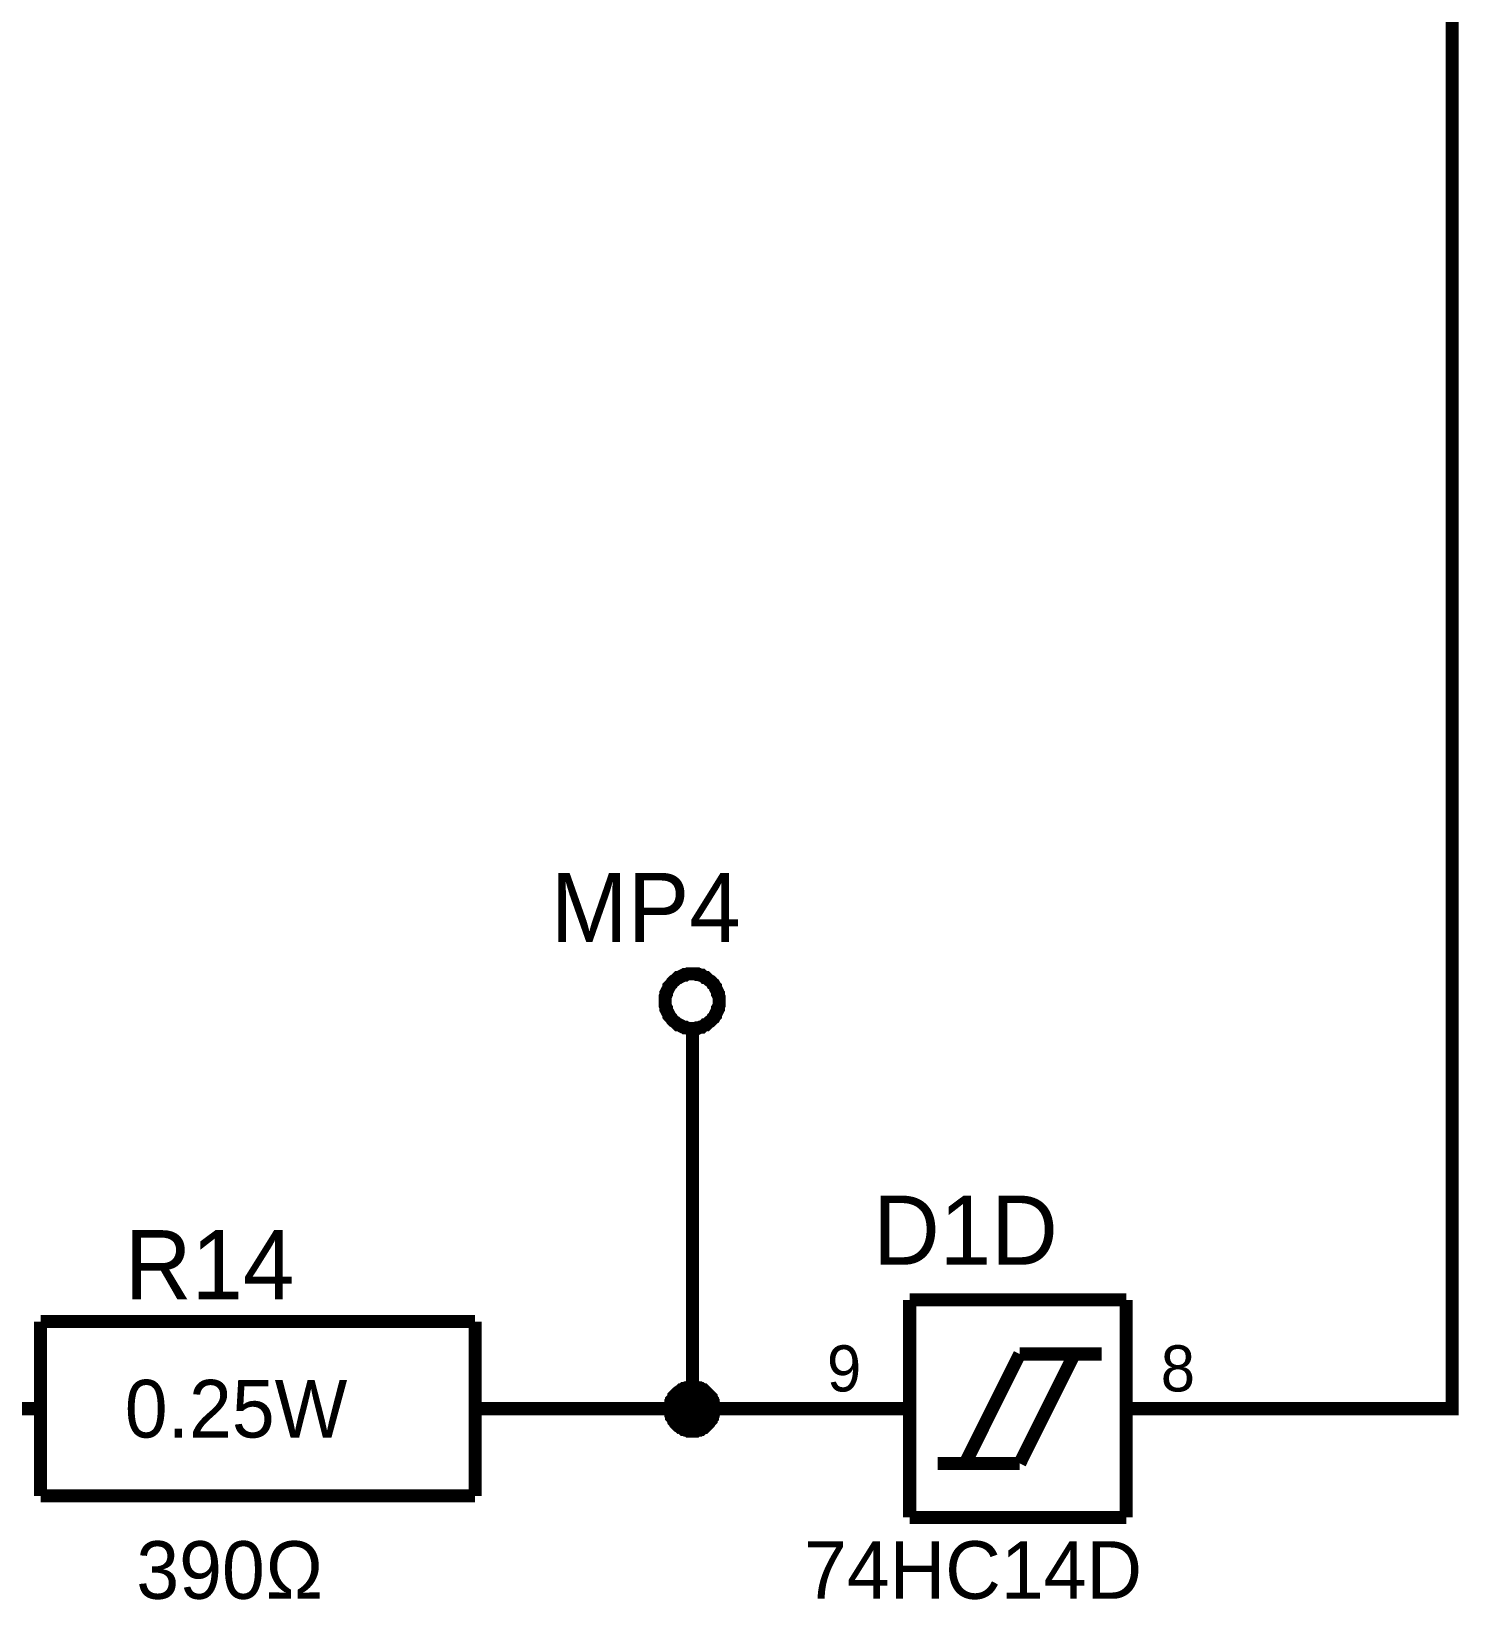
# Model space of a CAD drawing. Header units: millimetres. Extents: x 0 to 420, y 0 to 297.
# Drawn here: x 184.81 to 217.65, y 73.11 to 109.17 of the extents above; entities that cross this region are included whole.
import ezdxf

# ---------------------------------------------------------------- set-up
doc = ezdxf.new("R2010")
doc.units = ezdxf.units.MM
doc.layers.add('Sheet', color=255, linetype='Continuous')

msp = doc.modelspace()

# ---------------------------------------------------------------- linework, layer by layer
at = {"layer": 'Sheet'}
for points, const_width in [([(212.499, 77.496), (217.498, 77.496), (217.498, 177.495)], 0.3), ([(199.391, 86.868), (199.391, 86.901), (199.391, 86.934), (199.391, 86.967), (199.407, 87), (199.407, 87.033), (199.424, 87.05), (199.424, 87.083), (199.44, 87.116), (199.457, 87.133), (199.474, 87.166), (199.474, 87.199), (199.49, 87.216), (199.523, 87.249), (199.54, 87.265), (199.556, 87.298), (199.573, 87.315), (199.589, 87.332), (199.622, 87.348), (199.639, 87.365), (199.672, 87.398), (199.689, 87.414), (199.722, 87.414), (199.755, 87.431), (199.771, 87.447), (199.805, 87.464), (199.838, 87.464), (199.854, 87.481), (199.887, 87.481), (199.92, 87.497), (199.953, 87.497), (199.987, 87.497), (200.02, 87.497)], 0.3), ([(200.02, 87.497), (199.987, 87.497), (199.953, 87.497), (199.92, 87.497), (199.887, 87.481), (199.854, 87.481), (199.838, 87.464), (199.805, 87.464), (199.771, 87.447), (199.755, 87.431), (199.722, 87.414), (199.689, 87.414), (199.672, 87.398), (199.639, 87.365), (199.622, 87.348), (199.589, 87.332), (199.573, 87.315), (199.556, 87.298), (199.54, 87.265), (199.523, 87.249), (199.49, 87.216), (199.474, 87.199), (199.474, 87.166), (199.457, 87.133), (199.44, 87.116), (199.424, 87.083), (199.424, 87.05), (199.407, 87.033), (199.407, 87), (199.391, 86.967), (199.391, 86.934), (199.391, 86.901), (199.391, 86.868)], 0.3), ([(200.02, 87.497), (200.053, 87.497), (200.086, 87.497), (200.119, 87.497), (200.136, 87.481), (200.169, 87.481), (200.202, 87.464), (200.235, 87.464), (200.251, 87.447), (200.285, 87.431), (200.301, 87.414), (200.334, 87.414), (200.351, 87.398), (200.384, 87.365), (200.4, 87.348), (200.433, 87.332), (200.45, 87.315), (200.467, 87.298), (200.483, 87.265), (200.516, 87.249), (200.533, 87.216), (200.549, 87.199), (200.549, 87.166), (200.566, 87.133), (200.582, 87.116), (200.599, 87.083), (200.599, 87.05), (200.616, 87.033), (200.616, 87), (200.632, 86.967), (200.632, 86.934), (200.632, 86.901), (200.632, 86.868)], 0.3), ([(200.632, 86.868), (200.632, 86.901), (200.632, 86.934), (200.632, 86.967), (200.616, 87), (200.616, 87.033), (200.599, 87.05), (200.599, 87.083), (200.582, 87.116), (200.566, 87.133), (200.549, 87.166), (200.549, 87.199), (200.533, 87.216), (200.516, 87.249), (200.483, 87.265), (200.467, 87.298), (200.45, 87.315), (200.433, 87.332), (200.4, 87.348), (200.384, 87.365), (200.351, 87.398), (200.334, 87.414), (200.301, 87.414), (200.285, 87.431), (200.251, 87.447), (200.235, 87.464), (200.202, 87.464), (200.169, 87.481), (200.136, 87.481), (200.119, 87.497), (200.086, 87.497), (200.053, 87.497), (200.02, 87.497)], 0.3), ([(200.02, 86.239), (199.987, 86.239), (199.953, 86.239), (199.92, 86.239), (199.887, 86.255), (199.854, 86.255), (199.838, 86.272), (199.805, 86.272), (199.771, 86.288), (199.755, 86.305), (199.722, 86.321), (199.689, 86.321), (199.672, 86.338), (199.639, 86.371), (199.622, 86.388), (199.589, 86.404), (199.573, 86.421), (199.556, 86.437), (199.54, 86.47), (199.523, 86.487), (199.49, 86.52), (199.474, 86.537), (199.474, 86.57), (199.457, 86.603), (199.44, 86.619), (199.424, 86.653), (199.424, 86.686), (199.407, 86.702), (199.407, 86.735), (199.391, 86.769), (199.391, 86.802), (199.391, 86.835), (199.391, 86.868)], 0.3), ([(199.391, 86.868), (199.391, 86.868)], 0.3), ([(199.391, 86.868), (199.391, 86.835), (199.391, 86.802), (199.391, 86.769), (199.407, 86.735), (199.407, 86.702), (199.424, 86.686), (199.424, 86.653), (199.44, 86.619), (199.457, 86.603), (199.474, 86.57), (199.474, 86.537), (199.49, 86.52), (199.523, 86.487), (199.54, 86.47), (199.556, 86.437), (199.573, 86.421), (199.589, 86.404), (199.622, 86.388), (199.639, 86.371), (199.672, 86.338), (199.689, 86.321), (199.722, 86.321), (199.755, 86.305), (199.771, 86.288), (199.805, 86.272), (199.838, 86.272), (199.854, 86.255), (199.887, 86.255), (199.92, 86.239), (199.953, 86.239), (199.987, 86.239), (200.02, 86.239)], 0.3), ([(200.632, 86.868), (200.632, 86.835), (200.632, 86.802), (200.632, 86.769), (200.616, 86.735), (200.616, 86.702), (200.599, 86.686), (200.599, 86.653), (200.582, 86.619), (200.566, 86.603), (200.549, 86.57), (200.549, 86.537), (200.533, 86.52), (200.516, 86.487), (200.483, 86.47), (200.467, 86.437), (200.45, 86.421), (200.433, 86.404), (200.4, 86.388), (200.384, 86.371), (200.351, 86.338), (200.334, 86.321), (200.301, 86.321), (200.285, 86.305), (200.251, 86.288), (200.235, 86.272), (200.202, 86.272), (200.169, 86.255), (200.136, 86.255), (200.119, 86.239), (200.086, 86.239), (200.053, 86.239), (200.02, 86.239)], 0.3), ([(200.02, 86.239), (200.053, 86.239), (200.086, 86.239), (200.119, 86.239), (200.136, 86.255), (200.169, 86.255), (200.202, 86.272), (200.235, 86.272), (200.251, 86.288), (200.285, 86.305), (200.301, 86.321), (200.334, 86.321), (200.351, 86.338), (200.384, 86.371), (200.4, 86.388), (200.433, 86.404), (200.45, 86.421), (200.467, 86.437), (200.483, 86.47), (200.516, 86.487), (200.533, 86.52), (200.549, 86.537), (200.549, 86.57), (200.566, 86.603), (200.582, 86.619), (200.599, 86.653), (200.599, 86.686), (200.616, 86.702), (200.616, 86.735), (200.632, 86.769), (200.632, 86.802), (200.632, 86.835), (200.632, 86.868)], 0.3), ([(200.632, 86.868), (200.632, 86.868), (200.632, 86.868), (200.632, 86.868), (200.632, 86.868), (200.632, 86.868), (200.632, 86.868), (200.632, 86.868), (200.632, 86.868), (200.632, 86.868), (200.632, 86.868), (200.632, 86.868), (200.632, 86.868), (200.632, 86.868), (200.632, 86.868), (200.632, 86.868), (200.632, 86.868), (200.632, 86.868), (200.632, 86.868), (200.632, 86.868), (200.632, 86.868), (200.632, 86.868), (200.632, 86.868), (200.632, 86.868), (200.632, 86.868), (200.632, 86.868), (200.632, 86.868), (200.632, 86.868), (200.632, 86.868), (200.632, 86.868), (200.632, 86.868), (200.632, 86.868), (200.632, 86.868)], 0.3), ([(200.632, 86.868), (200.632, 86.868)], 0.3), ([(200.02, 86.239), (200.02, 84.997)], 0.3), ([(200.02, 84.997), (200.02, 77.496)], 0.3), ([(205.018, 79.996), (210, 79.996)], 0.3), ([(205.018, 74.995), (205.018, 79.996)], 0.3), ([(210, 79.996), (210, 74.995)], 0.3), ([(185.024, 79.499), (185.024, 75.492)], 0.3), ([(185.024, 79.499), (195.021, 79.499)], 0.3), ([(195.021, 79.499), (195.021, 75.492)], 0.3), ([(206.293, 76.237), (207.55, 78.754)], 0.3), ([(207.55, 78.754), (209.437, 78.754)], 0.3), ([(207.55, 76.237), (208.808, 78.754)], 0.3), ([(199.507, 77.496), (199.507, 77.529), (199.507, 77.545), (199.507, 77.578), (199.523, 77.595), (199.523, 77.628), (199.523, 77.645), (199.54, 77.661), (199.54, 77.694), (199.556, 77.711), (199.573, 77.727), (199.589, 77.76), (199.589, 77.777), (199.606, 77.794), (199.622, 77.81), (199.639, 77.827), (199.656, 77.843), (199.672, 77.86), (199.689, 77.876), (199.722, 77.893), (199.738, 77.91), (199.755, 77.926), (199.771, 77.926), (199.805, 77.943), (199.821, 77.959), (199.838, 77.959), (199.871, 77.976), (199.887, 77.976), (199.92, 77.976), (199.937, 77.992), (199.97, 77.992), (199.987, 77.992), (200.02, 77.992)], 0.3), ([(199.507, 77.496), (199.507, 77.529), (199.507, 77.545), (199.507, 77.578), (199.523, 77.595), (199.523, 77.628), (199.523, 77.645), (199.54, 77.661), (199.54, 77.694), (199.556, 77.711), (199.573, 77.727), (199.589, 77.76), (199.589, 77.777), (199.606, 77.794), (199.622, 77.81), (199.639, 77.827), (199.656, 77.843), (199.672, 77.86), (199.689, 77.876), (199.722, 77.893), (199.738, 77.91), (199.755, 77.926), (199.771, 77.926), (199.805, 77.943), (199.821, 77.959), (199.838, 77.959), (199.871, 77.976), (199.887, 77.976), (199.92, 77.976), (199.937, 77.992), (199.97, 77.992), (199.987, 77.992), (200.02, 77.992)], 0.3), ([(199.507, 77.496), (199.507, 77.529), (199.507, 77.545), (199.507, 77.578), (199.523, 77.595), (199.523, 77.628), (199.523, 77.645), (199.54, 77.661), (199.54, 77.694), (199.556, 77.711), (199.573, 77.727), (199.589, 77.76), (199.589, 77.777), (199.606, 77.794), (199.622, 77.81), (199.639, 77.827), (199.656, 77.843), (199.672, 77.86), (199.689, 77.876), (199.722, 77.893), (199.738, 77.91), (199.755, 77.926), (199.771, 77.926), (199.805, 77.943), (199.821, 77.959), (199.838, 77.959), (199.871, 77.976), (199.887, 77.976), (199.92, 77.976), (199.937, 77.992), (199.97, 77.992), (199.987, 77.992), (200.02, 77.992)], 0.3), ([(199.507, 77.496), (199.507, 77.529), (199.507, 77.545), (199.507, 77.578), (199.523, 77.595), (199.523, 77.628), (199.523, 77.645), (199.54, 77.661), (199.54, 77.694), (199.556, 77.711), (199.573, 77.727), (199.589, 77.76), (199.589, 77.777), (199.606, 77.794), (199.622, 77.81), (199.639, 77.827), (199.656, 77.843), (199.672, 77.86), (199.689, 77.876), (199.722, 77.893), (199.738, 77.91), (199.755, 77.926), (199.771, 77.926), (199.805, 77.943), (199.821, 77.959), (199.838, 77.959), (199.871, 77.976), (199.887, 77.976), (199.92, 77.976), (199.937, 77.992), (199.97, 77.992), (199.987, 77.992), (200.02, 77.992)], 0.3), ([(199.507, 77.496), (199.507, 77.529), (199.507, 77.545), (199.507, 77.578), (199.523, 77.595), (199.523, 77.628), (199.523, 77.645), (199.54, 77.661), (199.54, 77.694), (199.556, 77.711), (199.573, 77.727), (199.589, 77.76), (199.589, 77.777), (199.606, 77.794), (199.622, 77.81), (199.639, 77.827), (199.656, 77.843), (199.672, 77.86), (199.689, 77.876), (199.722, 77.893), (199.738, 77.91), (199.755, 77.926), (199.771, 77.926), (199.805, 77.943), (199.821, 77.959), (199.838, 77.959), (199.871, 77.976), (199.887, 77.976), (199.92, 77.976), (199.937, 77.992), (199.97, 77.992), (199.987, 77.992), (200.02, 77.992)], 0.0991), ([(199.507, 77.496), (199.507, 77.529), (199.507, 77.545), (199.507, 77.578), (199.523, 77.595), (199.523, 77.628), (199.523, 77.645), (199.54, 77.661), (199.54, 77.694), (199.556, 77.711), (199.573, 77.727), (199.589, 77.76), (199.589, 77.777), (199.606, 77.794), (199.622, 77.81), (199.639, 77.827), (199.656, 77.843), (199.672, 77.86), (199.689, 77.876), (199.722, 77.893), (199.738, 77.91), (199.755, 77.926), (199.771, 77.926), (199.805, 77.943), (199.821, 77.959), (199.838, 77.959), (199.871, 77.976), (199.887, 77.976), (199.92, 77.976), (199.937, 77.992), (199.97, 77.992), (199.987, 77.992), (200.02, 77.992)], 0.0991), ([(199.507, 77.496), (199.507, 77.529), (199.507, 77.545), (199.507, 77.578), (199.523, 77.595), (199.523, 77.628), (199.523, 77.645), (199.54, 77.661), (199.54, 77.694), (199.556, 77.711), (199.573, 77.727), (199.589, 77.76), (199.589, 77.777), (199.606, 77.794), (199.622, 77.81), (199.639, 77.827), (199.656, 77.843), (199.672, 77.86), (199.689, 77.876), (199.722, 77.893), (199.738, 77.91), (199.755, 77.926), (199.771, 77.926), (199.805, 77.943), (199.821, 77.959), (199.838, 77.959), (199.871, 77.976), (199.887, 77.976), (199.92, 77.976), (199.937, 77.992), (199.97, 77.992), (199.987, 77.992), (200.02, 77.992)], 0.0991), ([(199.507, 77.496), (199.507, 77.529), (199.507, 77.545), (199.507, 77.578), (199.523, 77.595), (199.523, 77.628), (199.523, 77.645), (199.54, 77.661), (199.54, 77.694), (199.556, 77.711), (199.573, 77.727), (199.589, 77.76), (199.589, 77.777), (199.606, 77.794), (199.622, 77.81), (199.639, 77.827), (199.656, 77.843), (199.672, 77.86), (199.689, 77.876), (199.722, 77.893), (199.738, 77.91), (199.755, 77.926), (199.771, 77.926), (199.805, 77.943), (199.821, 77.959), (199.838, 77.959), (199.871, 77.976), (199.887, 77.976), (199.92, 77.976), (199.937, 77.992), (199.97, 77.992), (199.987, 77.992), (200.02, 77.992)], 0.0991), ([(200.02, 77.992), (200.02, 77.992)], 0.3), ([(200.02, 77.992), (200.053, 77.992), (200.069, 77.992), (200.102, 77.992), (200.119, 77.976), (200.152, 77.976), (200.169, 77.976), (200.185, 77.959), (200.218, 77.959), (200.235, 77.943), (200.251, 77.926), (200.285, 77.926), (200.301, 77.91), (200.318, 77.893), (200.334, 77.876), (200.351, 77.86), (200.367, 77.843), (200.384, 77.827), (200.4, 77.81), (200.417, 77.794), (200.433, 77.777), (200.45, 77.76), (200.45, 77.727), (200.467, 77.711), (200.483, 77.694), (200.483, 77.661), (200.5, 77.645), (200.5, 77.628), (200.5, 77.595), (200.516, 77.578), (200.516, 77.545), (200.516, 77.529), (200.516, 77.496)], 0.3), ([(200.02, 77.992), (200.02, 77.992)], 0.3), ([(200.02, 77.992), (200.053, 77.992), (200.069, 77.992), (200.102, 77.992), (200.119, 77.976), (200.152, 77.976), (200.169, 77.976), (200.185, 77.959), (200.218, 77.959), (200.235, 77.943), (200.251, 77.926), (200.285, 77.926), (200.301, 77.91), (200.318, 77.893), (200.334, 77.876), (200.351, 77.86), (200.367, 77.843), (200.384, 77.827), (200.4, 77.81), (200.417, 77.794), (200.433, 77.777), (200.45, 77.76), (200.45, 77.727), (200.467, 77.711), (200.483, 77.694), (200.483, 77.661), (200.5, 77.645), (200.5, 77.628), (200.5, 77.595), (200.516, 77.578), (200.516, 77.545), (200.516, 77.529), (200.516, 77.496)], 0.3), ([(200.02, 77.992), (200.02, 77.992)], 0.3), ([(200.02, 77.992), (200.053, 77.992), (200.069, 77.992), (200.102, 77.992), (200.119, 77.976), (200.152, 77.976), (200.169, 77.976), (200.185, 77.959), (200.218, 77.959), (200.235, 77.943), (200.251, 77.926), (200.285, 77.926), (200.301, 77.91), (200.318, 77.893), (200.334, 77.876), (200.351, 77.86), (200.367, 77.843), (200.384, 77.827), (200.4, 77.81), (200.417, 77.794), (200.433, 77.777), (200.45, 77.76), (200.45, 77.727), (200.467, 77.711), (200.483, 77.694), (200.483, 77.661), (200.5, 77.645), (200.5, 77.628), (200.5, 77.595), (200.516, 77.578), (200.516, 77.545), (200.516, 77.529), (200.516, 77.496)], 0.3), ([(200.02, 77.992), (200.02, 77.992)], 0.3), ([(200.02, 77.992), (200.053, 77.992), (200.069, 77.992), (200.102, 77.992), (200.119, 77.976), (200.152, 77.976), (200.169, 77.976), (200.185, 77.959), (200.218, 77.959), (200.235, 77.943), (200.251, 77.926), (200.285, 77.926), (200.301, 77.91), (200.318, 77.893), (200.334, 77.876), (200.351, 77.86), (200.367, 77.843), (200.384, 77.827), (200.4, 77.81), (200.417, 77.794), (200.433, 77.777), (200.45, 77.76), (200.45, 77.727), (200.467, 77.711), (200.483, 77.694), (200.483, 77.661), (200.5, 77.645), (200.5, 77.628), (200.5, 77.595), (200.516, 77.578), (200.516, 77.545), (200.516, 77.529), (200.516, 77.496)], 0.3), ([(200.02, 77.992), (200.02, 77.992)], 0.0991), ([(200.02, 77.992), (200.053, 77.992), (200.069, 77.992), (200.102, 77.992), (200.119, 77.976), (200.152, 77.976), (200.169, 77.976), (200.185, 77.959), (200.218, 77.959), (200.235, 77.943), (200.251, 77.926), (200.285, 77.926), (200.301, 77.91), (200.318, 77.893), (200.334, 77.876), (200.351, 77.86), (200.367, 77.843), (200.384, 77.827), (200.4, 77.81), (200.417, 77.794), (200.433, 77.777), (200.45, 77.76), (200.45, 77.727), (200.467, 77.711), (200.483, 77.694), (200.483, 77.661), (200.5, 77.645), (200.5, 77.628), (200.5, 77.595), (200.516, 77.578), (200.516, 77.545), (200.516, 77.529), (200.516, 77.496)], 0.0991), ([(200.02, 77.992), (200.02, 77.992)], 0.0991), ([(200.02, 77.992), (200.053, 77.992), (200.069, 77.992), (200.102, 77.992), (200.119, 77.976), (200.152, 77.976), (200.169, 77.976), (200.185, 77.959), (200.218, 77.959), (200.235, 77.943), (200.251, 77.926), (200.285, 77.926), (200.301, 77.91), (200.318, 77.893), (200.334, 77.876), (200.351, 77.86), (200.367, 77.843), (200.384, 77.827), (200.4, 77.81), (200.417, 77.794), (200.433, 77.777), (200.45, 77.76), (200.45, 77.727), (200.467, 77.711), (200.483, 77.694), (200.483, 77.661), (200.5, 77.645), (200.5, 77.628), (200.5, 77.595), (200.516, 77.578), (200.516, 77.545), (200.516, 77.529), (200.516, 77.496)], 0.0991), ([(200.02, 77.992), (200.02, 77.992)], 0.0991), ([(200.02, 77.992), (200.053, 77.992), (200.069, 77.992), (200.102, 77.992), (200.119, 77.976), (200.152, 77.976), (200.169, 77.976), (200.185, 77.959), (200.218, 77.959), (200.235, 77.943), (200.251, 77.926), (200.285, 77.926), (200.301, 77.91), (200.318, 77.893), (200.334, 77.876), (200.351, 77.86), (200.367, 77.843), (200.384, 77.827), (200.4, 77.81), (200.417, 77.794), (200.433, 77.777), (200.45, 77.76), (200.45, 77.727), (200.467, 77.711), (200.483, 77.694), (200.483, 77.661), (200.5, 77.645), (200.5, 77.628), (200.5, 77.595), (200.516, 77.578), (200.516, 77.545), (200.516, 77.529), (200.516, 77.496)], 0.0991), ([(200.02, 77.992), (200.02, 77.992)], 0.0991), ([(200.02, 77.992), (200.053, 77.992), (200.069, 77.992), (200.102, 77.992), (200.119, 77.976), (200.152, 77.976), (200.169, 77.976), (200.185, 77.959), (200.218, 77.959), (200.235, 77.943), (200.251, 77.926), (200.285, 77.926), (200.301, 77.91), (200.318, 77.893), (200.334, 77.876), (200.351, 77.86), (200.367, 77.843), (200.384, 77.827), (200.4, 77.81), (200.417, 77.794), (200.433, 77.777), (200.45, 77.76), (200.45, 77.727), (200.467, 77.711), (200.483, 77.694), (200.483, 77.661), (200.5, 77.645), (200.5, 77.628), (200.5, 77.595), (200.516, 77.578), (200.516, 77.545), (200.516, 77.529), (200.516, 77.496)], 0.0991), ([(185.024, 77.496), (182.525, 77.496)], 0.3), ([(195.021, 77.496), (197.52, 77.496)], 0.3), ([(197.52, 77.496), (200.02, 77.496), (202.519, 77.496)], 0.3), ([(200.02, 76.982), (199.987, 76.982), (199.97, 76.982), (199.937, 76.982), (199.92, 76.999), (199.887, 76.999), (199.871, 76.999), (199.838, 77.015), (199.821, 77.015), (199.805, 77.032), (199.771, 77.048), (199.755, 77.065), (199.738, 77.065), (199.722, 77.082), (199.689, 77.098), (199.672, 77.115), (199.656, 77.131), (199.639, 77.148), (199.622, 77.164), (199.606, 77.197), (199.589, 77.214), (199.589, 77.231), (199.573, 77.247), (199.556, 77.28), (199.54, 77.297), (199.54, 77.313), (199.523, 77.347), (199.523, 77.363), (199.523, 77.396), (199.507, 77.413), (199.507, 77.446), (199.507, 77.462), (199.507, 77.496)], 0.3), ([(199.507, 77.496), (199.507, 77.496)], 0.3), ([(200.02, 76.982), (199.987, 76.982), (199.97, 76.982), (199.937, 76.982), (199.92, 76.999), (199.887, 76.999), (199.871, 76.999), (199.838, 77.015), (199.821, 77.015), (199.805, 77.032), (199.771, 77.048), (199.755, 77.065), (199.738, 77.065), (199.722, 77.082), (199.689, 77.098), (199.672, 77.115), (199.656, 77.131), (199.639, 77.148), (199.622, 77.164), (199.606, 77.197), (199.589, 77.214), (199.589, 77.231), (199.573, 77.247), (199.556, 77.28), (199.54, 77.297), (199.54, 77.313), (199.523, 77.347), (199.523, 77.363), (199.523, 77.396), (199.507, 77.413), (199.507, 77.446), (199.507, 77.462), (199.507, 77.496)], 0.3), ([(199.507, 77.496), (199.507, 77.496)], 0.3), ([(200.02, 76.982), (199.987, 76.982), (199.97, 76.982), (199.937, 76.982), (199.92, 76.999), (199.887, 76.999), (199.871, 76.999), (199.838, 77.015), (199.821, 77.015), (199.805, 77.032), (199.771, 77.048), (199.755, 77.065), (199.738, 77.065), (199.722, 77.082), (199.689, 77.098), (199.672, 77.115), (199.656, 77.131), (199.639, 77.148), (199.622, 77.164), (199.606, 77.197), (199.589, 77.214), (199.589, 77.231), (199.573, 77.247), (199.556, 77.28), (199.54, 77.297), (199.54, 77.313), (199.523, 77.347), (199.523, 77.363), (199.523, 77.396), (199.507, 77.413), (199.507, 77.446), (199.507, 77.462), (199.507, 77.496)], 0.3), ([(199.507, 77.496), (199.507, 77.496)], 0.3), ([(200.02, 76.982), (199.987, 76.982), (199.97, 76.982), (199.937, 76.982), (199.92, 76.999), (199.887, 76.999), (199.871, 76.999), (199.838, 77.015), (199.821, 77.015), (199.805, 77.032), (199.771, 77.048), (199.755, 77.065), (199.738, 77.065), (199.722, 77.082), (199.689, 77.098), (199.672, 77.115), (199.656, 77.131), (199.639, 77.148), (199.622, 77.164), (199.606, 77.197), (199.589, 77.214), (199.589, 77.231), (199.573, 77.247), (199.556, 77.28), (199.54, 77.297), (199.54, 77.313), (199.523, 77.347), (199.523, 77.363), (199.523, 77.396), (199.507, 77.413), (199.507, 77.446), (199.507, 77.462), (199.507, 77.496)], 0.3), ([(199.507, 77.496), (199.507, 77.496)], 0.3), ([(200.02, 76.982), (199.987, 76.982), (199.97, 76.982), (199.937, 76.982), (199.92, 76.999), (199.887, 76.999), (199.871, 76.999), (199.838, 77.015), (199.821, 77.015), (199.805, 77.032), (199.771, 77.048), (199.755, 77.065), (199.738, 77.065), (199.722, 77.082), (199.689, 77.098), (199.672, 77.115), (199.656, 77.131), (199.639, 77.148), (199.622, 77.164), (199.606, 77.197), (199.589, 77.214), (199.589, 77.231), (199.573, 77.247), (199.556, 77.28), (199.54, 77.297), (199.54, 77.313), (199.523, 77.347), (199.523, 77.363), (199.523, 77.396), (199.507, 77.413), (199.507, 77.446), (199.507, 77.462), (199.507, 77.496)], 0.0991), ([(199.507, 77.496), (199.507, 77.496)], 0.0991), ([(200.02, 76.982), (199.987, 76.982), (199.97, 76.982), (199.937, 76.982), (199.92, 76.999), (199.887, 76.999), (199.871, 76.999), (199.838, 77.015), (199.821, 77.015), (199.805, 77.032), (199.771, 77.048), (199.755, 77.065), (199.738, 77.065), (199.722, 77.082), (199.689, 77.098), (199.672, 77.115), (199.656, 77.131), (199.639, 77.148), (199.622, 77.164), (199.606, 77.197), (199.589, 77.214), (199.589, 77.231), (199.573, 77.247), (199.556, 77.28), (199.54, 77.297), (199.54, 77.313), (199.523, 77.347), (199.523, 77.363), (199.523, 77.396), (199.507, 77.413), (199.507, 77.446), (199.507, 77.462), (199.507, 77.496)], 0.0991), ([(199.507, 77.496), (199.507, 77.496)], 0.0991), ([(200.02, 76.982), (199.987, 76.982), (199.97, 76.982), (199.937, 76.982), (199.92, 76.999), (199.887, 76.999), (199.871, 76.999), (199.838, 77.015), (199.821, 77.015), (199.805, 77.032), (199.771, 77.048), (199.755, 77.065), (199.738, 77.065), (199.722, 77.082), (199.689, 77.098), (199.672, 77.115), (199.656, 77.131), (199.639, 77.148), (199.622, 77.164), (199.606, 77.197), (199.589, 77.214), (199.589, 77.231), (199.573, 77.247), (199.556, 77.28), (199.54, 77.297), (199.54, 77.313), (199.523, 77.347), (199.523, 77.363), (199.523, 77.396), (199.507, 77.413), (199.507, 77.446), (199.507, 77.462), (199.507, 77.496)], 0.0991), ([(199.507, 77.496), (199.507, 77.496)], 0.0991), ([(200.02, 76.982), (199.987, 76.982), (199.97, 76.982), (199.937, 76.982), (199.92, 76.999), (199.887, 76.999), (199.871, 76.999), (199.838, 77.015), (199.821, 77.015), (199.805, 77.032), (199.771, 77.048), (199.755, 77.065), (199.738, 77.065), (199.722, 77.082), (199.689, 77.098), (199.672, 77.115), (199.656, 77.131), (199.639, 77.148), (199.622, 77.164), (199.606, 77.197), (199.589, 77.214), (199.589, 77.231), (199.573, 77.247), (199.556, 77.28), (199.54, 77.297), (199.54, 77.313), (199.523, 77.347), (199.523, 77.363), (199.523, 77.396), (199.507, 77.413), (199.507, 77.446), (199.507, 77.462), (199.507, 77.496)], 0.0991), ([(199.507, 77.496), (199.507, 77.496)], 0.0991), ([(200.516, 77.496), (200.516, 77.462), (200.516, 77.446), (200.516, 77.413), (200.5, 77.396), (200.5, 77.363), (200.5, 77.347), (200.483, 77.313), (200.483, 77.297), (200.467, 77.28), (200.45, 77.247), (200.45, 77.231), (200.433, 77.214), (200.417, 77.197), (200.4, 77.164), (200.384, 77.148), (200.367, 77.131), (200.351, 77.115), (200.334, 77.098), (200.318, 77.082), (200.301, 77.065), (200.285, 77.065), (200.251, 77.048), (200.235, 77.032), (200.218, 77.015), (200.185, 77.015), (200.169, 76.999), (200.152, 76.999), (200.119, 76.999), (200.102, 76.982), (200.069, 76.982), (200.053, 76.982), (200.02, 76.982)], 0.3), ([(200.516, 77.496), (200.516, 77.462), (200.516, 77.446), (200.516, 77.413), (200.5, 77.396), (200.5, 77.363), (200.5, 77.347), (200.483, 77.313), (200.483, 77.297), (200.467, 77.28), (200.45, 77.247), (200.45, 77.231), (200.433, 77.214), (200.417, 77.197), (200.4, 77.164), (200.384, 77.148), (200.367, 77.131), (200.351, 77.115), (200.334, 77.098), (200.318, 77.082), (200.301, 77.065), (200.285, 77.065), (200.251, 77.048), (200.235, 77.032), (200.218, 77.015), (200.185, 77.015), (200.169, 76.999), (200.152, 76.999), (200.119, 76.999), (200.102, 76.982), (200.069, 76.982), (200.053, 76.982), (200.02, 76.982)], 0.3), ([(200.516, 77.496), (200.516, 77.462), (200.516, 77.446), (200.516, 77.413), (200.5, 77.396), (200.5, 77.363), (200.5, 77.347), (200.483, 77.313), (200.483, 77.297), (200.467, 77.28), (200.45, 77.247), (200.45, 77.231), (200.433, 77.214), (200.417, 77.197), (200.4, 77.164), (200.384, 77.148), (200.367, 77.131), (200.351, 77.115), (200.334, 77.098), (200.318, 77.082), (200.301, 77.065), (200.285, 77.065), (200.251, 77.048), (200.235, 77.032), (200.218, 77.015), (200.185, 77.015), (200.169, 76.999), (200.152, 76.999), (200.119, 76.999), (200.102, 76.982), (200.069, 76.982), (200.053, 76.982), (200.02, 76.982)], 0.3), ([(200.516, 77.496), (200.516, 77.462), (200.516, 77.446), (200.516, 77.413), (200.5, 77.396), (200.5, 77.363), (200.5, 77.347), (200.483, 77.313), (200.483, 77.297), (200.467, 77.28), (200.45, 77.247), (200.45, 77.231), (200.433, 77.214), (200.417, 77.197), (200.4, 77.164), (200.384, 77.148), (200.367, 77.131), (200.351, 77.115), (200.334, 77.098), (200.318, 77.082), (200.301, 77.065), (200.285, 77.065), (200.251, 77.048), (200.235, 77.032), (200.218, 77.015), (200.185, 77.015), (200.169, 76.999), (200.152, 76.999), (200.119, 76.999), (200.102, 76.982), (200.069, 76.982), (200.053, 76.982), (200.02, 76.982)], 0.3), ([(200.516, 77.496), (200.516, 77.462), (200.516, 77.446), (200.516, 77.413), (200.5, 77.396), (200.5, 77.363), (200.5, 77.347), (200.483, 77.313), (200.483, 77.297), (200.467, 77.28), (200.45, 77.247), (200.45, 77.231), (200.433, 77.214), (200.417, 77.197), (200.4, 77.164), (200.384, 77.148), (200.367, 77.131), (200.351, 77.115), (200.334, 77.098), (200.318, 77.082), (200.301, 77.065), (200.285, 77.065), (200.251, 77.048), (200.235, 77.032), (200.218, 77.015), (200.185, 77.015), (200.169, 76.999), (200.152, 76.999), (200.119, 76.999), (200.102, 76.982), (200.069, 76.982), (200.053, 76.982), (200.02, 76.982)], 0.0991), ([(200.516, 77.496), (200.516, 77.462), (200.516, 77.446), (200.516, 77.413), (200.5, 77.396), (200.5, 77.363), (200.5, 77.347), (200.483, 77.313), (200.483, 77.297), (200.467, 77.28), (200.45, 77.247), (200.45, 77.231), (200.433, 77.214), (200.417, 77.197), (200.4, 77.164), (200.384, 77.148), (200.367, 77.131), (200.351, 77.115), (200.334, 77.098), (200.318, 77.082), (200.301, 77.065), (200.285, 77.065), (200.251, 77.048), (200.235, 77.032), (200.218, 77.015), (200.185, 77.015), (200.169, 76.999), (200.152, 76.999), (200.119, 76.999), (200.102, 76.982), (200.069, 76.982), (200.053, 76.982), (200.02, 76.982)], 0.0991), ([(200.516, 77.496), (200.516, 77.462), (200.516, 77.446), (200.516, 77.413), (200.5, 77.396), (200.5, 77.363), (200.5, 77.347), (200.483, 77.313), (200.483, 77.297), (200.467, 77.28), (200.45, 77.247), (200.45, 77.231), (200.433, 77.214), (200.417, 77.197), (200.4, 77.164), (200.384, 77.148), (200.367, 77.131), (200.351, 77.115), (200.334, 77.098), (200.318, 77.082), (200.301, 77.065), (200.285, 77.065), (200.251, 77.048), (200.235, 77.032), (200.218, 77.015), (200.185, 77.015), (200.169, 76.999), (200.152, 76.999), (200.119, 76.999), (200.102, 76.982), (200.069, 76.982), (200.053, 76.982), (200.02, 76.982)], 0.0991), ([(200.516, 77.496), (200.516, 77.462), (200.516, 77.446), (200.516, 77.413), (200.5, 77.396), (200.5, 77.363), (200.5, 77.347), (200.483, 77.313), (200.483, 77.297), (200.467, 77.28), (200.45, 77.247), (200.45, 77.231), (200.433, 77.214), (200.417, 77.197), (200.4, 77.164), (200.384, 77.148), (200.367, 77.131), (200.351, 77.115), (200.334, 77.098), (200.318, 77.082), (200.301, 77.065), (200.285, 77.065), (200.251, 77.048), (200.235, 77.032), (200.218, 77.015), (200.185, 77.015), (200.169, 76.999), (200.152, 76.999), (200.119, 76.999), (200.102, 76.982), (200.069, 76.982), (200.053, 76.982), (200.02, 76.982)], 0.0991), ([(200.516, 77.496), (200.516, 77.496), (200.516, 77.496), (200.516, 77.496), (200.516, 77.496), (200.516, 77.496), (200.516, 77.496), (200.516, 77.496), (200.516, 77.496), (200.516, 77.496), (200.516, 77.496), (200.516, 77.496), (200.516, 77.496), (200.516, 77.496), (200.516, 77.496), (200.516, 77.496), (200.516, 77.496), (200.516, 77.496), (200.516, 77.496), (200.516, 77.496), (200.516, 77.496), (200.516, 77.496), (200.516, 77.496), (200.516, 77.496), (200.516, 77.496), (200.516, 77.496), (200.516, 77.496), (200.516, 77.496), (200.516, 77.496), (200.516, 77.496), (200.516, 77.496), (200.516, 77.496), (200.516, 77.496)], 0.3), ([(200.516, 77.496), (200.516, 77.496)], 0.3), ([(200.516, 77.496), (200.516, 77.496), (200.516, 77.496), (200.516, 77.496), (200.516, 77.496), (200.516, 77.496), (200.516, 77.496), (200.516, 77.496), (200.516, 77.496), (200.516, 77.496), (200.516, 77.496), (200.516, 77.496), (200.516, 77.496), (200.516, 77.496), (200.516, 77.496), (200.516, 77.496), (200.516, 77.496), (200.516, 77.496), (200.516, 77.496), (200.516, 77.496), (200.516, 77.496), (200.516, 77.496), (200.516, 77.496), (200.516, 77.496), (200.516, 77.496), (200.516, 77.496), (200.516, 77.496), (200.516, 77.496), (200.516, 77.496), (200.516, 77.496), (200.516, 77.496), (200.516, 77.496), (200.516, 77.496)], 0.3), ([(200.516, 77.496), (200.516, 77.496)], 0.3), ([(200.516, 77.496), (200.516, 77.496), (200.516, 77.496), (200.516, 77.496), (200.516, 77.496), (200.516, 77.496), (200.516, 77.496), (200.516, 77.496), (200.516, 77.496), (200.516, 77.496), (200.516, 77.496), (200.516, 77.496), (200.516, 77.496), (200.516, 77.496), (200.516, 77.496), (200.516, 77.496), (200.516, 77.496), (200.516, 77.496), (200.516, 77.496), (200.516, 77.496), (200.516, 77.496), (200.516, 77.496), (200.516, 77.496), (200.516, 77.496), (200.516, 77.496), (200.516, 77.496), (200.516, 77.496), (200.516, 77.496), (200.516, 77.496), (200.516, 77.496), (200.516, 77.496), (200.516, 77.496), (200.516, 77.496)], 0.3), ([(200.516, 77.496), (200.516, 77.496)], 0.3), ([(200.516, 77.496), (200.516, 77.496), (200.516, 77.496), (200.516, 77.496), (200.516, 77.496), (200.516, 77.496), (200.516, 77.496), (200.516, 77.496), (200.516, 77.496), (200.516, 77.496), (200.516, 77.496), (200.516, 77.496), (200.516, 77.496), (200.516, 77.496), (200.516, 77.496), (200.516, 77.496), (200.516, 77.496), (200.516, 77.496), (200.516, 77.496), (200.516, 77.496), (200.516, 77.496), (200.516, 77.496), (200.516, 77.496), (200.516, 77.496), (200.516, 77.496), (200.516, 77.496), (200.516, 77.496), (200.516, 77.496), (200.516, 77.496), (200.516, 77.496), (200.516, 77.496), (200.516, 77.496), (200.516, 77.496)], 0.3), ([(200.516, 77.496), (200.516, 77.496)], 0.3), ([(200.516, 77.496), (200.516, 77.496), (200.516, 77.496), (200.516, 77.496), (200.516, 77.496), (200.516, 77.496), (200.516, 77.496), (200.516, 77.496), (200.516, 77.496), (200.516, 77.496), (200.516, 77.496), (200.516, 77.496), (200.516, 77.496), (200.516, 77.496), (200.516, 77.496), (200.516, 77.496), (200.516, 77.496), (200.516, 77.496), (200.516, 77.496), (200.516, 77.496), (200.516, 77.496), (200.516, 77.496), (200.516, 77.496), (200.516, 77.496), (200.516, 77.496), (200.516, 77.496), (200.516, 77.496), (200.516, 77.496), (200.516, 77.496), (200.516, 77.496), (200.516, 77.496), (200.516, 77.496), (200.516, 77.496)], 0.0991), ([(200.516, 77.496), (200.516, 77.496)], 0.0991), ([(200.516, 77.496), (200.516, 77.496), (200.516, 77.496), (200.516, 77.496), (200.516, 77.496), (200.516, 77.496), (200.516, 77.496), (200.516, 77.496), (200.516, 77.496), (200.516, 77.496), (200.516, 77.496), (200.516, 77.496), (200.516, 77.496), (200.516, 77.496), (200.516, 77.496), (200.516, 77.496), (200.516, 77.496), (200.516, 77.496), (200.516, 77.496), (200.516, 77.496), (200.516, 77.496), (200.516, 77.496), (200.516, 77.496), (200.516, 77.496), (200.516, 77.496), (200.516, 77.496), (200.516, 77.496), (200.516, 77.496), (200.516, 77.496), (200.516, 77.496), (200.516, 77.496), (200.516, 77.496), (200.516, 77.496)], 0.0991), ([(200.516, 77.496), (200.516, 77.496)], 0.0991), ([(200.516, 77.496), (200.516, 77.496), (200.516, 77.496), (200.516, 77.496), (200.516, 77.496), (200.516, 77.496), (200.516, 77.496), (200.516, 77.496), (200.516, 77.496), (200.516, 77.496), (200.516, 77.496), (200.516, 77.496), (200.516, 77.496), (200.516, 77.496), (200.516, 77.496), (200.516, 77.496), (200.516, 77.496), (200.516, 77.496), (200.516, 77.496), (200.516, 77.496), (200.516, 77.496), (200.516, 77.496), (200.516, 77.496), (200.516, 77.496), (200.516, 77.496), (200.516, 77.496), (200.516, 77.496), (200.516, 77.496), (200.516, 77.496), (200.516, 77.496), (200.516, 77.496), (200.516, 77.496), (200.516, 77.496)], 0.0991), ([(200.516, 77.496), (200.516, 77.496)], 0.0991), ([(200.516, 77.496), (200.516, 77.496), (200.516, 77.496), (200.516, 77.496), (200.516, 77.496), (200.516, 77.496), (200.516, 77.496), (200.516, 77.496), (200.516, 77.496), (200.516, 77.496), (200.516, 77.496), (200.516, 77.496), (200.516, 77.496), (200.516, 77.496), (200.516, 77.496), (200.516, 77.496), (200.516, 77.496), (200.516, 77.496), (200.516, 77.496), (200.516, 77.496), (200.516, 77.496), (200.516, 77.496), (200.516, 77.496), (200.516, 77.496), (200.516, 77.496), (200.516, 77.496), (200.516, 77.496), (200.516, 77.496), (200.516, 77.496), (200.516, 77.496), (200.516, 77.496), (200.516, 77.496), (200.516, 77.496)], 0.0991), ([(200.516, 77.496), (200.516, 77.496)], 0.0991), ([(205.018, 77.496), (202.519, 77.496)], 0.3), ([(210, 77.496), (212.499, 77.496)], 0.3), ([(205.664, 76.237), (207.55, 76.237)], 0.3), ([(185.024, 75.492), (195.021, 75.492)], 0.3), ([(210, 74.995), (205.018, 74.995)], 0.3)]:
    msp.add_lwpolyline(points, dxfattribs=dict(at, const_width=const_width))
at = {"layer": 'Sheet', "const_width": 0.508}
msp.add_lwpolyline([(199.746, 77.5, 1), (200.254, 77.5, 1)], format="xyb", close=True, dxfattribs=at)

# ---------------------------------------------------------------- texts
at = {"layer": 'Sheet'}
for s, height, p in [('MP4', 1.5897, (196.759, 88.226)), ('D1D', 1.5897, (204.174, 80.807)), ('R14', 1.5897, (186.961, 80.012)), ('9', 1.06, (203.115, 77.893)), ('8', 1.06, (210.794, 77.893)), ('0.25W', 1.3247, (186.961, 76.833)), ('390Ω', 1.3247, (187.226, 73.124)), ('74HC14D', 1.3247, (202.585, 73.124))]:
    msp.add_text(s, height=height, dxfattribs=at).set_placement(p)

doc.saveas('drawing.dxf')
